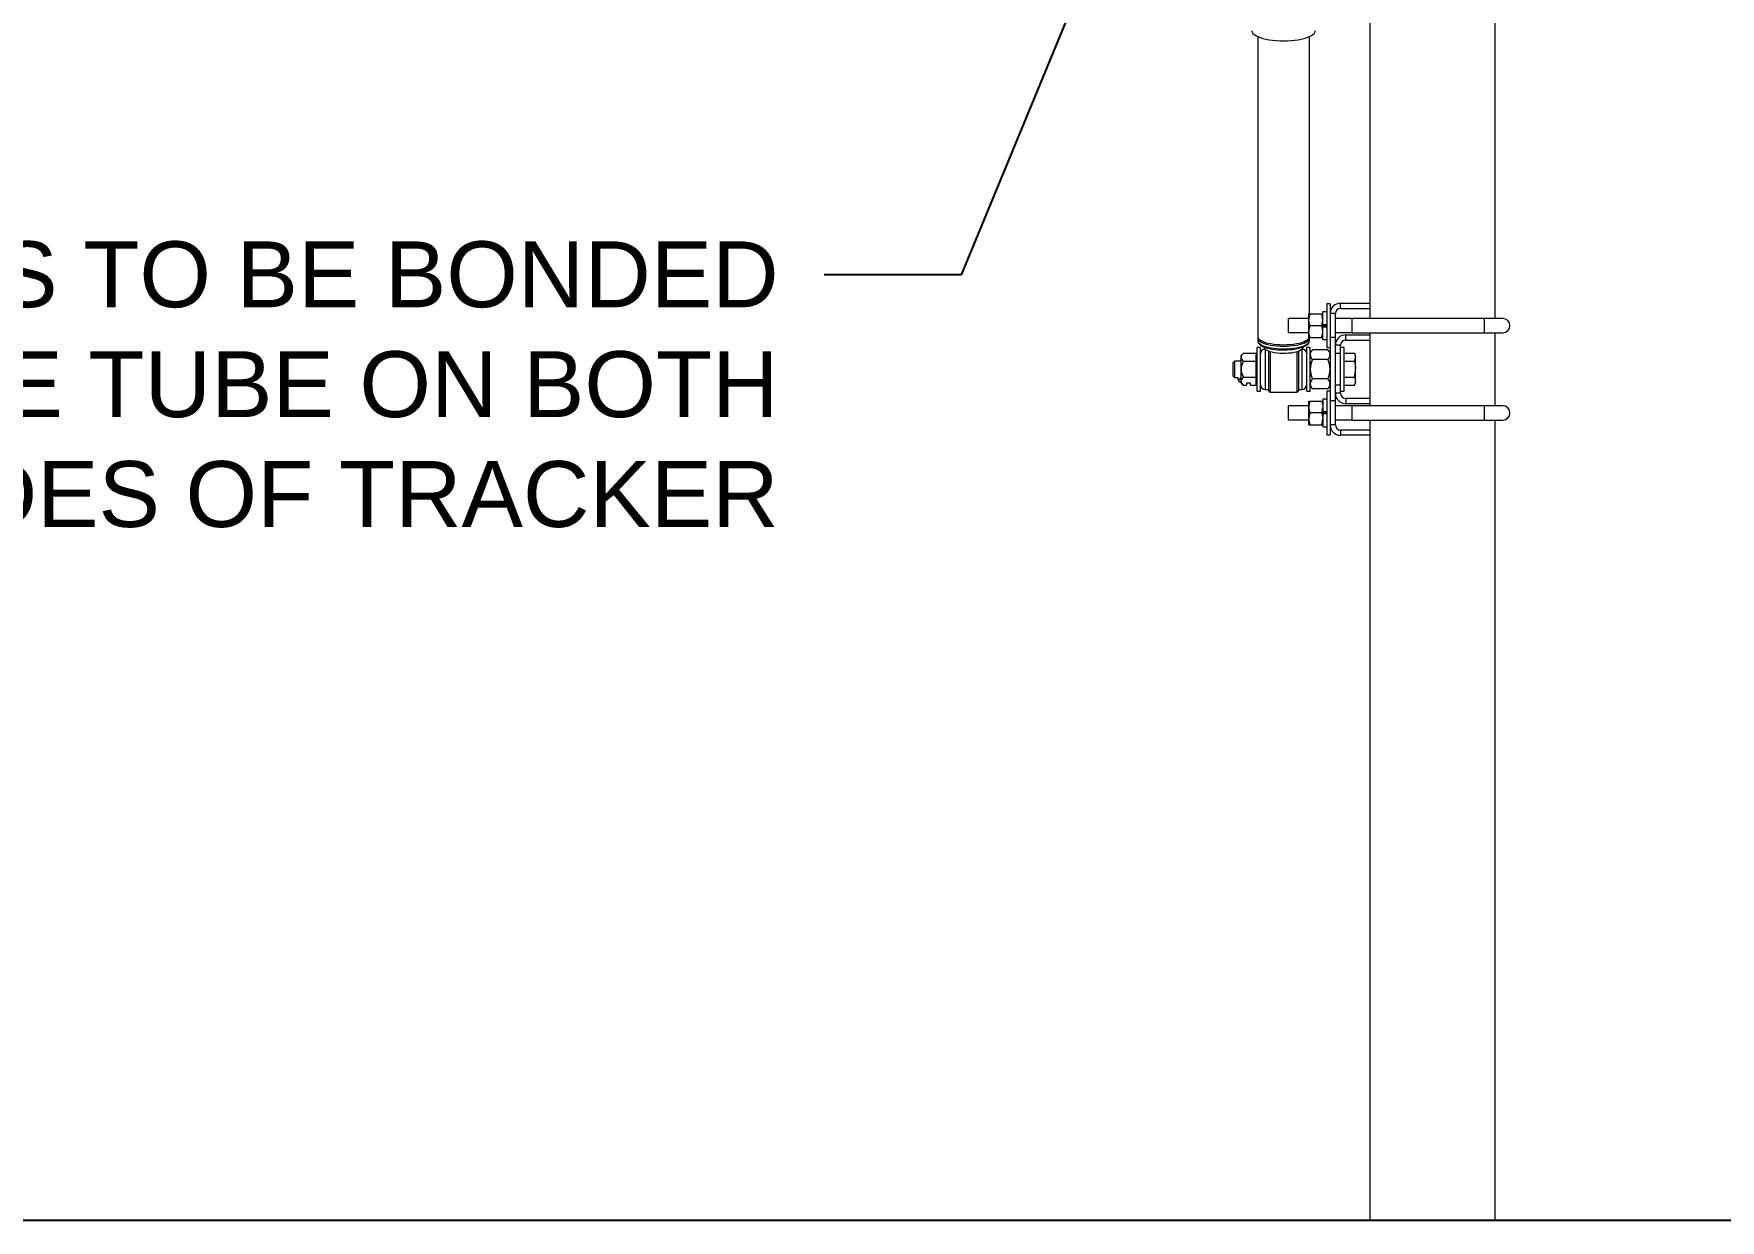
# Model space of a CAD drawing. Header units: feet. Extents: x 0.3 to 98.5, y -18.6 to 31.5.
# Drawn here: x 53.326 to 55.886, y -8.192 to -6.391 of the extents above; entities that cross this region are included whole.
import ezdxf
from ezdxf import colors
from ezdxf.entities.mleader import LeaderData, LeaderLine
from ezdxf.math import Vec2, Vec3

# ---------------------------------------------------------------- set-up
doc = ezdxf.new("R2010")
doc.units = ezdxf.units.FT
doc.header["$MEASUREMENT"] = 0
for name, color, linetype in [('DETL-RACK-FADE', 8, 'Continuous'), ('G-ANNO-TEXT', 1, 'Continuous'), ('S-ERTH', 9, 'Continuous')]:
    doc.layers.add(name, color=color, linetype=linetype)
doc.styles.add('NEI-A', font='arial.ttf')

msp = doc.modelspace()

# ---------------------------------------------------------------- linework, layer by layer
at = {"color": 7, "linetype": 'Continuous', "lineweight": 15, "flags": 128}
for points in [[(55.17503, -6.38701), (55.17506, -6.38745), (55.17556, -6.38924), (55.17674, -6.39099), (55.17857, -6.39269), (55.18102, -6.3943), (55.18407, -6.39582), (55.18766, -6.39721), (55.19176, -6.39846), (55.19629, -6.39954), (55.20121, -6.40046), (55.20643, -6.40118), (55.21189, -6.4017), (55.21751, -6.40202), (55.2232, -6.40212)], [(55.2232, -6.40212), (55.2289, -6.40202), (55.23452, -6.4017), (55.23998, -6.40118), (55.2452, -6.40046), (55.25011, -6.39954), (55.25465, -6.39846), (55.25875, -6.39721), (55.26234, -6.39582), (55.26539, -6.3943), (55.26784, -6.39269), (55.26967, -6.39099), (55.27085, -6.38924), (55.27135, -6.38745), (55.27137, -6.38701)], [(55.26337, -6.83426), (55.26206, -6.8299), (55.26156, -6.82531)], [(55.28086, -6.83426), (55.28216, -6.8299), (55.28266, -6.82531)], [(55.18404, -6.85096), (55.18438, -6.85257), (55.18538, -6.85415), (55.18702, -6.85567), (55.18929, -6.85711), (55.19214, -6.85845), (55.19551, -6.85965), (55.19936, -6.86071), (55.20362, -6.86161), (55.20822, -6.86232), (55.21307, -6.86284), (55.21809, -6.86315), (55.2232, -6.86325), (55.22832, -6.86315), (55.23334, -6.86284), (55.23819, -6.86232), (55.24279, -6.86161), (55.24704, -6.86071), (55.2509, -6.85965), (55.25427, -6.85845), (55.25712, -6.85711), (55.25938, -6.85567), (55.26103, -6.85415), (55.26203, -6.85257), (55.26209, -6.85242)], [(55.18406, -6.85715), (55.18404, -6.85723), (55.18433, -6.85911), (55.18515, -6.86083), (55.18646, -6.86244), (55.18836, -6.864), (55.19088, -6.86548), (55.19392, -6.86681), (55.19738, -6.86797), (55.2012, -6.86896), (55.20533, -6.86978), (55.20973, -6.87041), (55.21432, -6.87086), (55.21904, -6.87112), (55.22382, -6.87119), (55.22859, -6.87107), (55.23327, -6.87076), (55.23781, -6.87027), (55.24212, -6.86959), (55.24616, -6.86874), (55.24986, -6.86772), (55.25318, -6.86654), (55.25608, -6.86519), (55.25853, -6.86365), (55.26048, -6.86187), (55.26164, -6.86017), (55.26225, -6.85843), (55.26237, -6.85725)], [(55.18436, -6.85134), (55.18432, -6.85144), (55.18406, -6.85315)], [(55.26337, -6.85216), (55.26206, -6.8478), (55.26156, -6.84321)], [(55.28086, -6.85216), (55.28216, -6.8478), (55.28266, -6.84321)], [(55.25176, -6.86921), (55.25149, -6.86962), (55.25014, -6.87095), (55.24817, -6.8722), (55.24561, -6.87334), (55.24253, -6.87435), (55.23899, -6.87519), (55.23509, -6.87586), (55.2309, -6.87633), (55.22654, -6.8766), (55.22209, -6.87665), (55.21767, -6.87649), (55.21339, -6.87612), (55.20933, -6.87555), (55.2056, -6.87479), (55.20228, -6.87386), (55.19945, -6.87279), (55.19717, -6.87159), (55.19551, -6.87029), (55.19465, -6.86921)], [(55.33063, -6.87616), (55.332, -6.87914), (55.33252, -6.88224)], [(55.33063, -6.88833), (55.33242, -6.8978), (55.33252, -6.90049)], [(55.33063, -6.91266), (55.332, -6.91564), (55.33252, -6.91875)], [(55.26337, -6.94883), (55.26206, -6.95319), (55.26156, -6.95778)], [(55.28086, -6.94883), (55.28216, -6.95319), (55.28266, -6.95778)], [(55.26337, -6.96673), (55.26206, -6.97109), (55.26156, -6.97568)], [(55.28086, -6.96673), (55.28216, -6.97109), (55.28266, -6.97568)]]:
    msp.add_lwpolyline(points, dxfattribs=at)
at = {"color": 8, "linetype": 'Continuous', "lineweight": 15, "flags": 128}
for points in [[(55.18404, -6.85319), (55.18404, -6.85325), (55.18438, -6.85486), (55.18538, -6.85643), (55.18702, -6.85795), (55.18929, -6.8594), (55.19214, -6.86073), (55.19551, -6.86194), (55.19936, -6.863), (55.20362, -6.86389), (55.20822, -6.86461), (55.21307, -6.86512), (55.21809, -6.86544), (55.2232, -6.86554), (55.22832, -6.86544), (55.23334, -6.86512), (55.23819, -6.86461), (55.24279, -6.86389), (55.24704, -6.863), (55.2509, -6.86194), (55.25427, -6.86073), (55.25712, -6.8594), (55.25938, -6.85795), (55.26103, -6.85643), (55.26203, -6.85486), (55.26237, -6.85325)], [(55.18404, -6.85725), (55.18438, -6.85886), (55.18538, -6.86043), (55.18702, -6.86196), (55.18929, -6.8634), (55.19214, -6.86473), (55.19551, -6.86594), (55.19936, -6.867), (55.20362, -6.8679), (55.20822, -6.86861), (55.21307, -6.86912), (55.21809, -6.86944), (55.2232, -6.86954), (55.22832, -6.86944), (55.23334, -6.86912), (55.23819, -6.86861), (55.24279, -6.8679), (55.24704, -6.867), (55.2509, -6.86594), (55.25427, -6.86473), (55.25712, -6.8634), (55.25938, -6.86196), (55.26103, -6.86043), (55.26203, -6.85886), (55.26237, -6.85725)]]:
    msp.add_lwpolyline(points, dxfattribs=at)
at = {"color": 7, "linetype": 'Continuous', "lineweight": 15}
for centre, radius, start, end in [((55.30973, -6.8161), 0.0158, 90, 180), ((55.30973, -6.8161), 0.0079, 90, 180), ((55.28588, -6.82557), 0.02432, 157.77092, 179.40209), ((55.28588, -6.84346), 0.02432, 157.77092, 179.40209), ((55.25834, -6.82557), 0.02432, 0.59791, 22.22908), ((55.25834, -6.84346), 0.02432, 0.59791, 22.22908), ((55.55601, -6.83426), 0.01084, 270, 90), ((55.31763, -6.86403), 0.0158, 90, 180), ((55.31763, -6.86403), 0.0079, 90, 180), ((55.16754, -6.88344), 0.00903, 126.22995, 172.36349), ((55.16698, -6.88138), 0.00843, 185.89382, 235.51275), ((55.19535, -6.87706), 0.00723, 91.9809, 180), ((55.25106, -6.87706), 0.00723, 0, 88.0191), ((55.27406, -6.87892), 0.01054, 130.97712, 176.88061), ((55.2753, -6.87717), 0.01182, 185.71981, 226.42246), ((55.29824, -6.90116), 0.03471, 153.60256, 178.90423), ((55.2834, -6.87892), 0.01055, 3.14969, 48.99824), ((55.28217, -6.87716), 0.01182, 313.58074, 354.27133), ((55.25918, -6.90117), 0.03476, 1.11522, 26.38131), ((55.32095, -6.882), 0.01157, 326.8358, 358.77974), ((55.18385, -6.90137), 0.02527, 148.91795, 178.00788), ((55.18361, -6.89969), 0.02503, 181.8521, 211.222), ((55.29949, -6.89952), 0.03597, 181.54598, 205.94719), ((55.25797, -6.89952), 0.03598, 334.05447, 358.44906), ((55.28811, -6.89985), 0.04441, 343.23909, 359.17284), ((55.15859, -6.91543), 0.00476, 176.03366, 270.04564), ((55.15859, -6.91543), 0.00101, 176.18852, 270.23316), ((55.16754, -6.91995), 0.00903, 126.22948, 172.36372), ((55.16698, -6.91788), 0.00843, 185.89382, 235.51275), ((55.19535, -6.92393), 0.00723, 180, 270), ((55.20286, -6.93279), 0.00241, 180, 270), ((55.24355, -6.93279), 0.00241, 270, 0), ((55.25106, -6.92393), 0.00723, 270, 0), ((55.27406, -6.92322), 0.01054, 130.97712, 176.88061), ((55.2753, -6.92147), 0.01182, 185.71981, 226.42246), ((55.2834, -6.92323), 0.01055, 3.14969, 48.99824), ((55.28217, -6.92147), 0.01182, 313.58074, 354.27133), ((55.31763, -6.93696), 0.0158, 180, 270), ((55.31763, -6.93696), 0.0079, 180, 270), ((55.32095, -6.9185), 0.01157, 326.83563, 358.77991), ((55.28588, -6.95753), 0.02432, 180.59779, 202.2292), ((55.25834, -6.95753), 0.02432, 337.7708, 359.40221), ((55.55601, -6.96673), 0.01084, 270, 90), ((55.28588, -6.97542), 0.02432, 180.59785, 202.2291), ((55.25834, -6.97542), 0.02432, 337.7709, 359.40215), ((55.30973, -6.98489), 0.0158, 180, 270), ((55.30973, -6.98489), 0.0079, 180, 270)]:
    msp.add_arc(centre, radius, start, end, dxfattribs=at)
at = {"color": 8, "linetype": 'Continuous', "lineweight": 15}
for centre, radius, start, end in [((55.15573, -6.90862), 0.00675, 253.68333, 270.90875), ((55.15668, -6.90956), 0.00587, 261.74134, 278.81601)]:
    msp.add_arc(centre, radius, start, end, dxfattribs=at)
at = {"layer": 'DETL-RACK-FADE', "linetype": 'Continuous', "lineweight": 15}
for p, q in [((55.35415, -5.66691), (55.35415, -6.82342)), ((55.54393, -5.66691), (55.54393, -6.82342)), ((55.18404, -6.39581), (55.18404, -6.85096)), ((55.26237, -6.81637), (55.26237, -6.39581)), ((55.29393, -6.80115), (55.28868, -6.80115)), ((55.28868, -6.80115), (55.28868, -6.86738)), ((55.29393, -6.80115), (55.29393, -6.99984)), ((55.30973, -6.8003), (55.35415, -6.8003)), ((55.30973, -6.8082), (55.30973, -6.8003)), ((55.30973, -6.8082), (55.35415, -6.8082)), ((55.26156, -6.82366), (55.23086, -6.82366)), ((55.23086, -6.84486), (55.23086, -6.82366)), ((55.26156, -6.85216), (55.26156, -6.81637)), ((55.26156, -6.81637), (55.28266, -6.81637)), ((55.26337, -6.83426), (55.28086, -6.83426)), ((55.28868, -6.81333), (55.28266, -6.81333)), ((55.28266, -6.85519), (55.28266, -6.81333)), ((55.28266, -6.83262), (55.28868, -6.83262)), ((55.28868, -6.83329), (55.28266, -6.83329)), ((55.30183, -6.8161), (55.29393, -6.8161)), ((55.30183, -6.98489), (55.30183, -6.8161)), ((55.3272, -6.82366), (55.30183, -6.82366)), ((55.55601, -6.82342), (55.3272, -6.82342)), ((55.3272, -6.8451), (55.3272, -6.82342)), ((55.52831, -6.8451), (55.52831, -6.82342)), ((55.18404, -6.85325), (55.18404, -6.85725)), ((55.23086, -6.84486), (55.26156, -6.84486)), ((55.26156, -6.85216), (55.28266, -6.85216)), ((55.26237, -6.85325), (55.26225, -6.85216)), ((55.26237, -6.85725), (55.26237, -6.85325)), ((55.28868, -6.83523), (55.28266, -6.83523)), ((55.28266, -6.8359), (55.28868, -6.8359)), ((55.28266, -6.85519), (55.28868, -6.85519)), ((55.30183, -6.85233), (55.29393, -6.85233)), ((55.30183, -6.84486), (55.3272, -6.84486)), ((55.31763, -6.84823), (55.35415, -6.84823)), ((55.31763, -6.85613), (55.31763, -6.84823)), ((55.31763, -6.85613), (55.35415, -6.85613)), ((55.3272, -6.8451), (55.55601, -6.8451)), ((55.35415, -6.8451), (55.35415, -6.95589)), ((55.54393, -6.8451), (55.54393, -6.95589)), ((55.16221, -6.87616), (55.15859, -6.87942)), ((55.15859, -6.92157), (55.15859, -6.87942)), ((55.16221, -6.87616), (55.18167, -6.87616)), ((55.18167, -6.92483), (55.18167, -6.87616)), ((55.18287, -6.87942), (55.18167, -6.87942)), ((55.18812, -6.86738), (55.18287, -6.86738)), ((55.18287, -6.93361), (55.18287, -6.86738)), ((55.18812, -6.93361), (55.18812, -6.86738)), ((55.19298, -6.8664), (55.19465, -6.86921)), ((55.19535, -6.87012), (55.19535, -6.93115)), ((55.20045, -6.87321), (55.20045, -6.93279)), ((55.20286, -6.87405), (55.20286, -6.9352)), ((55.24355, -6.87405), (55.24355, -6.9352)), ((55.24596, -6.87321), (55.24596, -6.93279)), ((55.25106, -6.87012), (55.25106, -6.93115)), ((55.25176, -6.86921), (55.25341, -6.86644)), ((55.26354, -6.86738), (55.25829, -6.86738)), ((55.25829, -6.93361), (55.25829, -6.86738)), ((55.26354, -6.93361), (55.26354, -6.86738)), ((55.26715, -6.87096), (55.26354, -6.87492)), ((55.29032, -6.87096), (55.26715, -6.87096)), ((55.29032, -6.88573), (55.26715, -6.88573)), ((55.28868, -6.86738), (55.29393, -6.86738)), ((55.29393, -6.87492), (55.29032, -6.87096)), ((55.30973, -6.86403), (55.30183, -6.86403)), ((55.30973, -6.87641), (55.30183, -6.87641)), ((55.30973, -6.93696), (55.30973, -6.86403)), ((55.31498, -6.86738), (55.30973, -6.86738)), ((55.31498, -6.93361), (55.31498, -6.86738)), ((55.31498, -6.87616), (55.33063, -6.87616)), ((55.33252, -6.87942), (55.33063, -6.87616)), ((55.33252, -6.92157), (55.33252, -6.87942)), ((55.14896, -6.88809), (55.14639, -6.89066)), ((55.14639, -6.89066), (55.14639, -6.91033)), ((55.14639, -6.91033), (55.14896, -6.9129)), ((55.15859, -6.88809), (55.14896, -6.88809)), ((55.14896, -6.88809), (55.14896, -6.9129)), ((55.16221, -6.88833), (55.18167, -6.88833)), ((55.31498, -6.88833), (55.33063, -6.88833)), ((55.14896, -6.9129), (55.15399, -6.9129)), ((55.15399, -6.91289), (55.15384, -6.9151)), ((55.15758, -6.91536), (55.15776, -6.91289)), ((55.15776, -6.9129), (55.15859, -6.9129)), ((55.15859, -6.92157), (55.16221, -6.92483)), ((55.16221, -6.91266), (55.18167, -6.91266)), ((55.16221, -6.92483), (55.16697, -6.92483)), ((55.173, -6.92182), (55.16697, -6.92182)), ((55.16697, -6.92182), (55.16697, -6.92483)), ((55.173, -6.92483), (55.173, -6.92182)), ((55.173, -6.92483), (55.18167, -6.92483)), ((55.18167, -6.92157), (55.18287, -6.92157)), ((55.18287, -6.93361), (55.18812, -6.93361)), ((55.19535, -6.93115), (55.20045, -6.93115)), ((55.20286, -6.9352), (55.24355, -6.9352)), ((55.24596, -6.93115), (55.25106, -6.93115)), ((55.25829, -6.93361), (55.26354, -6.93361)), ((55.26354, -6.92607), (55.26715, -6.93003)), ((55.29032, -6.91526), (55.26715, -6.91526)), ((55.29032, -6.93003), (55.26715, -6.93003)), ((55.29393, -6.93361), (55.28868, -6.93361)), ((55.28868, -6.93361), (55.28868, -6.99984)), ((55.29032, -6.93003), (55.29393, -6.92607)), ((55.30973, -6.92458), (55.30183, -6.92458)), ((55.30973, -6.93696), (55.30183, -6.93696)), ((55.30973, -6.93361), (55.31498, -6.93361)), ((55.31498, -6.91266), (55.33063, -6.91266)), ((55.31498, -6.92483), (55.33063, -6.92483)), ((55.33063, -6.92483), (55.33252, -6.92157)), ((55.26156, -6.95613), (55.23086, -6.95613)), ((55.23086, -6.97732), (55.23086, -6.95613)), ((55.26156, -6.94883), (55.28266, -6.94883)), ((55.26156, -6.98462), (55.26156, -6.94883)), ((55.28868, -6.9458), (55.28266, -6.9458)), ((55.28266, -6.9458), (55.28266, -6.98766)), ((55.30183, -6.94866), (55.29393, -6.94866)), ((55.3272, -6.95613), (55.30183, -6.95613)), ((55.31763, -6.94486), (55.31763, -6.95276)), ((55.35415, -6.94486), (55.31763, -6.94486)), ((55.35415, -6.95276), (55.31763, -6.95276)), ((55.55601, -6.95589), (55.3272, -6.95589)), ((55.3272, -6.97757), (55.3272, -6.95589)), ((55.52831, -6.97757), (55.52831, -6.95589)), ((55.23086, -6.97732), (55.26156, -6.97732)), ((55.26156, -6.98462), (55.28266, -6.98462)), ((55.28086, -6.96673), (55.26337, -6.96673)), ((55.28868, -6.96509), (55.28266, -6.96509)), ((55.28266, -6.96576), (55.28868, -6.96576)), ((55.28266, -6.9677), (55.28868, -6.9677)), ((55.28868, -6.96837), (55.28266, -6.96837)), ((55.28266, -6.98766), (55.28868, -6.98766)), ((55.30183, -6.98489), (55.29393, -6.98489)), ((55.30183, -6.97732), (55.3272, -6.97732)), ((55.3272, -6.97757), (55.55601, -6.97757)), ((55.35415, -6.97757), (55.35415, -8.19176)), ((55.54393, -6.97757), (55.54393, -8.19176)), ((55.28868, -6.99984), (55.29393, -6.99984)), ((55.30973, -6.99279), (55.30973, -7.00069)), ((55.35415, -6.99279), (55.30973, -6.99279)), ((55.35415, -7.00069), (55.30973, -7.00069)), ((55.35415, -8.19176), (55.54393, -8.19176))]:
    msp.add_line(p, q, dxfattribs=at)
at = {"layer": 'S-ERTH'}
msp.add_lwpolyline([(45.10162, -8.19176), (66.76526, -8.19176)], dxfattribs=at)

# ---------------------------------------------------------------- leaders
at = {"layer": 'G-ANNO-TEXT'}
ml = msp.add_multileader_mtext('Standard', dxfattribs=at)
ml.set_content('END PIERS TO BE BONDED TO TORQUE TUBE ON BOTH SIDES OF TRACKER', color=256, style='NEI-A')
ml.set_leader_properties()
ml.build(insert=Vec2(0, 0))
ml.multileader.update_dxf_attribs({"dogleg_length": 0.20776, "arrow_head_size": 0.17313})
ctx = ml.context
ctx.base_point, ctx.char_height, ctx.arrow_head_size, ctx.landing_gap_size, ctx.plane_origin = Vec3(52.48506, -6.75729), 0.1, 0.17313, 0.06925, Vec3(55.24285, -4.76439)
ctx.text_align_type = 2
notes = []
notes.append((ctx, [(1, (1, 1, 0), (54.73384, -6.75729), (-1, 0), 0.20776, [(0, [(55.04259, -6.00987)], 0, [])])]))
ctx.mtext.insert, ctx.mtext.width, ctx.mtext.alignment, ctx.mtext.line_spacing_style, ctx.mtext.flow_direction = Vec3(54.45683, -6.70643), 1.9293765, 3, 2, 5
ctx.mtext.has_bg_fill, ctx.mtext.bg_color, ctx.mtext.bg_scale_factor, ctx.mtext.bg_transparency, ctx.mtext.use_window_bg_color = 1, -1073741824, 1.5, 0, 1
for ctx, leaders in notes:
    for number, flags, end, landing, length, lines in leaders:
        leader = LeaderData()
        leader.index, (leader.has_last_leader_line, leader.has_dogleg_vector, leader.attachment_direction) = number, flags
        leader.last_leader_point, leader.dogleg_vector, leader.dogleg_length = Vec3(end), Vec3(landing), length
        for number, points, colour, breaks in lines:
            line = LeaderLine()
            line.index, line.vertices, line.color, line.breaks = number, Vec3.list(points), colors.encode_raw_color(colour), breaks
            leader.lines.append(line)
        ctx.leaders.append(leader)

doc.saveas('drawing.dxf')
